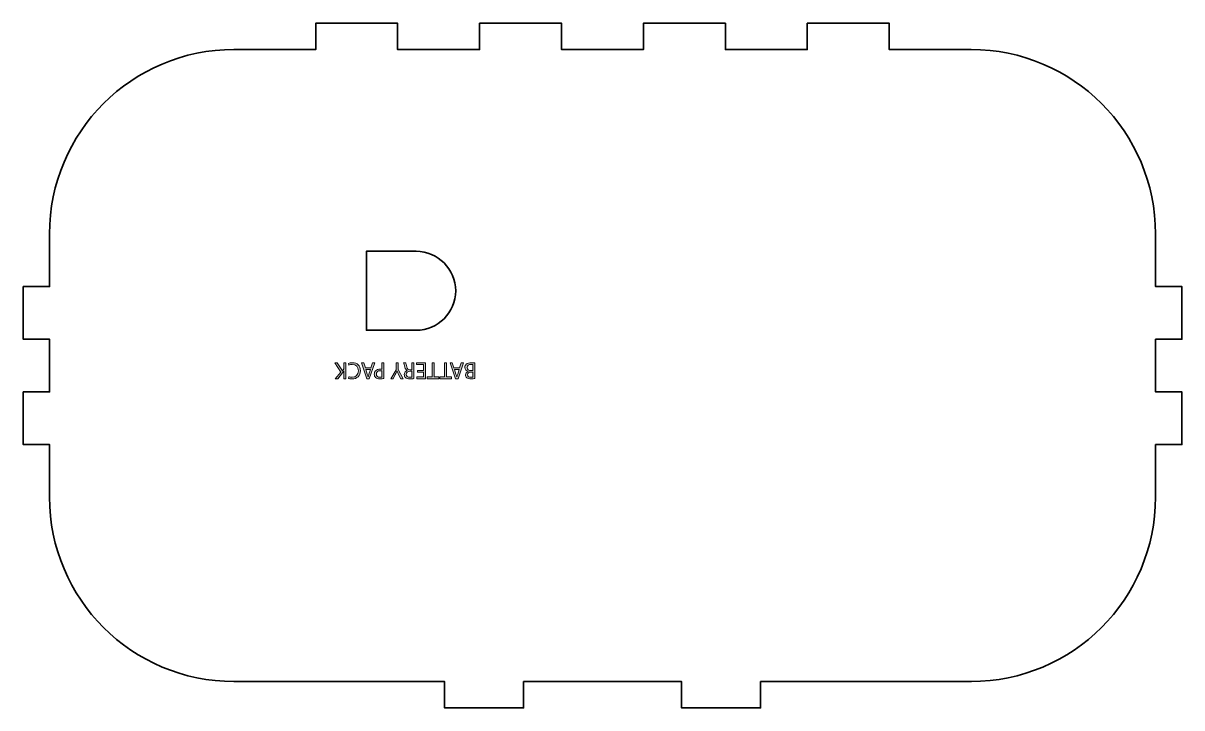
# Model space of a CAD drawing. Header units: inches. Extents: x 7.2 to 23.7, y -15.5 to -0.4.
# Drawn here: x 7.16 to 18.16, y -13.58 to -7.08 of the extents above; entities that cross this region are included whole.
import ezdxf

# ---------------------------------------------------------------- set-up
doc = ezdxf.new("R2010")
doc.units = ezdxf.units.IN
doc.header["$MEASUREMENT"] = 0
doc.layers.add('BOTTOM', color=7, linetype='Continuous')

# ---------------------------------------------------------------- blocks, each defined once
blk = doc.blocks.new('block 3')
at = {"layer": 'BOTTOM', "true_color": 0xffffff}
h = blk.add_hatch(color=7, dxfattribs=at)
h.dxf.hatch_style = 2
edge = h.paths.add_edge_path()
edge.add_spline(control_points=[(10.223, -10.46), (10.223, -10.46), (10.204, -10.46), (10.204, -10.46), (10.204, -10.46), (10.204, -10.387), (10.204, -10.387), (10.204, -10.387), (10.203, -10.387), (10.203, -10.387), (10.199, -10.393), (10.195, -10.398), (10.192, -10.403), (10.192, -10.403), (10.146, -10.46), (10.146, -10.46), (10.146, -10.46), (10.122, -10.46), (10.122, -10.46), (10.122, -10.46), (10.176, -10.396), (10.176, -10.396), (10.176, -10.396), (10.118, -10.31), (10.118, -10.31), (10.118, -10.31), (10.14, -10.31), (10.14, -10.31), (10.14, -10.31), (10.19, -10.383), (10.19, -10.383), (10.19, -10.383), (10.204, -10.367), (10.204, -10.367), (10.204, -10.367), (10.204, -10.31), (10.204, -10.31), (10.204, -10.31), (10.223, -10.31), (10.223, -10.31), (10.223, -10.31), (10.223, -10.46), (10.223, -10.46)], knot_values=[0, 0, 0, 0, 1, 1, 1, 2, 2, 2, 3, 3, 3, 4, 4, 4, 5, 5, 5, 6, 6, 6, 7, 7, 7, 8, 8, 8, 9, 9, 9, 10, 10, 10, 11, 11, 11, 12, 12, 12, 13, 13, 13, 14, 14, 14, 14], degree=3, periodic=1)
h = blk.add_hatch(color=7, dxfattribs=at)
h.dxf.hatch_style = 2
edge = h.paths.add_edge_path()
edge.add_spline(control_points=[(10.248, -10.315), (10.255, -10.311), (10.269, -10.308), (10.287, -10.308), (10.329, -10.308), (10.361, -10.334), (10.361, -10.383), (10.361, -10.43), (10.329, -10.462), (10.283, -10.462), (10.264, -10.462), (10.252, -10.458), (10.247, -10.455), (10.247, -10.455), (10.252, -10.44), (10.252, -10.44), (10.259, -10.443), (10.27, -10.446), (10.282, -10.446), (10.317, -10.446), (10.341, -10.423), (10.341, -10.384), (10.341, -10.347), (10.32, -10.324), (10.283, -10.324), (10.271, -10.324), (10.259, -10.326), (10.252, -10.33), (10.252, -10.33), (10.248, -10.315), (10.248, -10.315)], knot_values=[0, 0, 0, 0, 1, 1, 1, 2, 2, 2, 3, 3, 3, 4, 4, 4, 5, 5, 5, 6, 6, 6, 7, 7, 7, 8, 8, 8, 9, 9, 9, 10, 10, 10, 10], degree=3, periodic=1)
h = blk.add_hatch(color=7, dxfattribs=at)
h.dxf.hatch_style = 2
h.paths.add_polyline_path([(10.461, -10.357), (10.476, -10.31), (10.496, -10.31), (10.445, -10.46), (10.422, -10.46), (10.371, -10.31), (10.392, -10.31), (10.408, -10.357)])
edge = h.paths.add_edge_path()
edge.add_spline(control_points=[(10.412, -10.372), (10.412, -10.372), (10.426, -10.415), (10.426, -10.415), (10.43, -10.425), (10.432, -10.434), (10.434, -10.443), (10.434, -10.443), (10.434, -10.443), (10.434, -10.443), (10.437, -10.434), (10.439, -10.425), (10.442, -10.415), (10.442, -10.415), (10.457, -10.372), (10.457, -10.372), (10.457, -10.372), (10.412, -10.372), (10.412, -10.372)], knot_values=[0, 0, 0, 0, 1, 1, 1, 2, 2, 2, 3, 3, 3, 4, 4, 4, 5, 5, 5, 6, 6, 6, 6], degree=3, periodic=1)
h = blk.add_hatch(color=7, dxfattribs=at)
h.dxf.hatch_style = 2
edge = h.paths.add_edge_path()
edge.add_spline(control_points=[(10.584, -10.458), (10.575, -10.459), (10.563, -10.461), (10.547, -10.461), (10.528, -10.461), (10.514, -10.456), (10.505, -10.448), (10.497, -10.441), (10.492, -10.43), (10.492, -10.417), (10.492, -10.403), (10.496, -10.393), (10.504, -10.385), (10.514, -10.374), (10.531, -10.368), (10.55, -10.368), (10.555, -10.368), (10.561, -10.369), (10.565, -10.37), (10.565, -10.37), (10.565, -10.31), (10.565, -10.31), (10.565, -10.31), (10.584, -10.31), (10.584, -10.31), (10.584, -10.31), (10.584, -10.458), (10.584, -10.458)], knot_values=[0, 0, 0, 0, 1, 1, 1, 2, 2, 2, 3, 3, 3, 4, 4, 4, 5, 5, 5, 6, 6, 6, 7, 7, 7, 8, 8, 8, 9, 9, 9, 9], degree=3, periodic=1)
edge = h.paths.add_edge_path()
edge.add_spline(control_points=[(10.565, -10.386), (10.561, -10.384), (10.556, -10.384), (10.549, -10.384), (10.526, -10.384), (10.512, -10.395), (10.512, -10.416), (10.512, -10.436), (10.526, -10.445), (10.547, -10.445), (10.555, -10.445), (10.562, -10.445), (10.565, -10.444), (10.565, -10.444), (10.565, -10.386), (10.565, -10.386)], knot_values=[0, 0, 0, 0, 1, 1, 1, 2, 2, 2, 3, 3, 3, 4, 4, 4, 5, 5, 5, 5], degree=3, periodic=1)
h = blk.add_hatch(color=7, dxfattribs=at)
h.dxf.hatch_style = 2
edge = h.paths.add_edge_path()
edge.add_spline(control_points=[(10.718, -10.31), (10.718, -10.31), (10.718, -10.373), (10.718, -10.373), (10.718, -10.373), (10.766, -10.46), (10.766, -10.46), (10.766, -10.46), (10.744, -10.46), (10.744, -10.46), (10.744, -10.46), (10.723, -10.418), (10.723, -10.418), (10.717, -10.407), (10.712, -10.398), (10.708, -10.387), (10.708, -10.387), (10.707, -10.387), (10.707, -10.387), (10.703, -10.397), (10.698, -10.407), (10.692, -10.418), (10.692, -10.418), (10.671, -10.46), (10.671, -10.46), (10.671, -10.46), (10.649, -10.46), (10.649, -10.46), (10.649, -10.46), (10.699, -10.374), (10.699, -10.374), (10.699, -10.374), (10.699, -10.31), (10.699, -10.31), (10.699, -10.31), (10.718, -10.31), (10.718, -10.31)], knot_values=[0, 0, 0, 0, 1, 1, 1, 2, 2, 2, 3, 3, 3, 4, 4, 4, 5, 5, 5, 6, 6, 6, 7, 7, 7, 8, 8, 8, 9, 9, 9, 10, 10, 10, 11, 11, 11, 12, 12, 12, 12], degree=3, periodic=1)
h = blk.add_hatch(color=7, dxfattribs=at)
h.dxf.hatch_style = 2
edge = h.paths.add_edge_path()
edge.add_spline(control_points=[(10.869, -10.458), (10.859, -10.46), (10.845, -10.461), (10.832, -10.461), (10.811, -10.461), (10.798, -10.457), (10.788, -10.449), (10.781, -10.442), (10.777, -10.432), (10.777, -10.42), (10.777, -10.4), (10.789, -10.387), (10.805, -10.382), (10.805, -10.382), (10.805, -10.381), (10.805, -10.381), (10.793, -10.377), (10.786, -10.366), (10.783, -10.351), (10.778, -10.33), (10.774, -10.316), (10.771, -10.31), (10.771, -10.31), (10.791, -10.31), (10.791, -10.31), (10.794, -10.314), (10.797, -10.327), (10.801, -10.346), (10.806, -10.366), (10.814, -10.374), (10.831, -10.375), (10.831, -10.375), (10.85, -10.375), (10.85, -10.375), (10.85, -10.375), (10.85, -10.31), (10.85, -10.31), (10.85, -10.31), (10.869, -10.31), (10.869, -10.31), (10.869, -10.31), (10.869, -10.458), (10.869, -10.458)], knot_values=[0, 0, 0, 0, 1, 1, 1, 2, 2, 2, 3, 3, 3, 4, 4, 4, 5, 5, 5, 6, 6, 6, 7, 7, 7, 8, 8, 8, 9, 9, 9, 10, 10, 10, 11, 11, 11, 12, 12, 12, 13, 13, 13, 14, 14, 14, 14], degree=3, periodic=1)
edge = h.paths.add_edge_path()
edge.add_spline(control_points=[(10.85, -10.389), (10.85, -10.389), (10.83, -10.389), (10.83, -10.389), (10.809, -10.389), (10.796, -10.401), (10.796, -10.418), (10.796, -10.437), (10.81, -10.446), (10.83, -10.446), (10.84, -10.446), (10.846, -10.445), (10.85, -10.444), (10.85, -10.444), (10.85, -10.389), (10.85, -10.389)], knot_values=[0, 0, 0, 0, 1, 1, 1, 2, 2, 2, 3, 3, 3, 4, 4, 4, 5, 5, 5, 5], degree=3, periodic=1)
h = blk.add_hatch(color=7, dxfattribs=at)
h.dxf.hatch_style = 2
h.paths.add_polyline_path([(10.901, -10.38), (10.959, -10.38), (10.959, -10.326), (10.894, -10.326), (10.894, -10.31), (10.978, -10.31), (10.978, -10.46), (10.897, -10.46), (10.897, -10.443), (10.959, -10.443), (10.959, -10.396), (10.901, -10.396)])
h = blk.add_hatch(color=7, dxfattribs=at)
h.dxf.hatch_style = 2
h.paths.add_polyline_path([(11.06, -10.443), (11.106, -10.443), (11.106, -10.46), (10.995, -10.46), (10.995, -10.443), (11.041, -10.443), (11.041, -10.31), (11.06, -10.31)])
h = blk.add_hatch(color=7, dxfattribs=at)
h.dxf.hatch_style = 2
h.paths.add_polyline_path([(11.179, -10.443), (11.225, -10.443), (11.225, -10.46), (11.114, -10.46), (11.114, -10.443), (11.16, -10.443), (11.16, -10.31), (11.179, -10.31)])
h = blk.add_hatch(color=7, dxfattribs=at)
h.dxf.hatch_style = 2
h.paths.add_polyline_path([(11.302, -10.357), (11.318, -10.31), (11.338, -10.31), (11.287, -10.46), (11.264, -10.46), (11.212, -10.31), (11.233, -10.31), (11.249, -10.357)])
edge = h.paths.add_edge_path()
edge.add_spline(control_points=[(11.253, -10.372), (11.253, -10.372), (11.268, -10.415), (11.268, -10.415), (11.271, -10.425), (11.273, -10.434), (11.276, -10.443), (11.276, -10.443), (11.276, -10.443), (11.276, -10.443), (11.278, -10.434), (11.281, -10.425), (11.284, -10.415), (11.284, -10.415), (11.298, -10.372), (11.298, -10.372), (11.298, -10.372), (11.253, -10.372), (11.253, -10.372)], knot_values=[0, 0, 0, 0, 1, 1, 1, 2, 2, 2, 3, 3, 3, 4, 4, 4, 5, 5, 5, 6, 6, 6, 6], degree=3, periodic=1)
h = blk.add_hatch(color=7, dxfattribs=at)
h.dxf.hatch_style = 2
edge = h.paths.add_edge_path()
edge.add_spline(control_points=[(11.447, -10.458), (11.438, -10.459), (11.425, -10.461), (11.412, -10.461), (11.392, -10.461), (11.38, -10.457), (11.37, -10.45), (11.363, -10.444), (11.358, -10.435), (11.358, -10.423), (11.358, -10.409), (11.368, -10.396), (11.383, -10.39), (11.383, -10.39), (11.383, -10.39), (11.383, -10.39), (11.369, -10.386), (11.352, -10.375), (11.352, -10.352), (11.352, -10.34), (11.358, -10.33), (11.365, -10.322), (11.376, -10.313), (11.392, -10.308), (11.417, -10.308), (11.43, -10.308), (11.44, -10.309), (11.447, -10.31), (11.447, -10.31), (11.447, -10.458), (11.447, -10.458)], knot_values=[0, 0, 0, 0, 1, 1, 1, 2, 2, 2, 3, 3, 3, 4, 4, 4, 5, 5, 5, 6, 6, 6, 7, 7, 7, 8, 8, 8, 9, 9, 9, 10, 10, 10, 10], degree=3, periodic=1)
edge = h.paths.add_edge_path()
edge.add_spline(control_points=[(11.428, -10.324), (11.424, -10.324), (11.418, -10.324), (11.411, -10.324), (11.391, -10.324), (11.373, -10.331), (11.373, -10.353), (11.373, -10.373), (11.39, -10.382), (11.412, -10.382), (11.412, -10.382), (11.428, -10.382), (11.428, -10.382), (11.428, -10.382), (11.428, -10.324), (11.428, -10.324)], knot_values=[0, 0, 0, 0, 1, 1, 1, 2, 2, 2, 3, 3, 3, 4, 4, 4, 5, 5, 5, 5], degree=3, periodic=1)
edge = h.paths.add_edge_path()
edge.add_spline(control_points=[(11.428, -10.396), (11.428, -10.396), (11.41, -10.396), (11.41, -10.396), (11.39, -10.396), (11.378, -10.407), (11.378, -10.421), (11.378, -10.439), (11.391, -10.446), (11.41, -10.446), (11.419, -10.446), (11.424, -10.445), (11.428, -10.445), (11.428, -10.445), (11.428, -10.396), (11.428, -10.396)], knot_values=[0, 0, 0, 0, 1, 1, 1, 2, 2, 2, 3, 3, 3, 4, 4, 4, 5, 5, 5, 5], degree=3, periodic=1)
at = {"layer": 'BOTTOM', "lineweight": 0}
for points in [[(10.461, -10.357), (10.476, -10.31), (10.496, -10.31), (10.445, -10.46), (10.422, -10.46), (10.371, -10.31), (10.392, -10.31), (10.408, -10.357), (10.461, -10.357)], [(10.901, -10.38), (10.959, -10.38), (10.959, -10.326), (10.894, -10.326), (10.894, -10.31), (10.978, -10.31), (10.978, -10.46), (10.897, -10.46), (10.897, -10.443), (10.959, -10.443), (10.959, -10.396), (10.901, -10.396), (10.901, -10.38)], [(11.06, -10.443), (11.106, -10.443), (11.106, -10.46), (10.995, -10.46), (10.995, -10.443), (11.041, -10.443), (11.041, -10.31), (11.06, -10.31), (11.06, -10.443)], [(11.179, -10.443), (11.225, -10.443), (11.225, -10.46), (11.114, -10.46), (11.114, -10.443), (11.16, -10.443), (11.16, -10.31), (11.179, -10.31), (11.179, -10.443)], [(11.302, -10.357), (11.318, -10.31), (11.338, -10.31), (11.287, -10.46), (11.264, -10.46), (11.212, -10.31), (11.233, -10.31), (11.249, -10.357), (11.302, -10.357)]]:
    blk.add_lwpolyline(points, dxfattribs=at)
for points, knots in [([(10.223, -10.46), (10.223, -10.46), (10.204, -10.46), (10.204, -10.46), (10.204, -10.46), (10.204, -10.387), (10.204, -10.387), (10.204, -10.387), (10.203, -10.387), (10.203, -10.387), (10.199, -10.393), (10.195, -10.398), (10.192, -10.403), (10.192, -10.403), (10.146, -10.46), (10.146, -10.46), (10.146, -10.46), (10.122, -10.46), (10.122, -10.46), (10.122, -10.46), (10.176, -10.396), (10.176, -10.396), (10.176, -10.396), (10.118, -10.31), (10.118, -10.31), (10.118, -10.31), (10.14, -10.31), (10.14, -10.31), (10.14, -10.31), (10.19, -10.383), (10.19, -10.383), (10.19, -10.383), (10.204, -10.367), (10.204, -10.367), (10.204, -10.367), (10.204, -10.31), (10.204, -10.31), (10.204, -10.31), (10.223, -10.31), (10.223, -10.31), (10.223, -10.31), (10.223, -10.46), (10.223, -10.46)], [0, 0, 0, 0, 1, 1, 1, 2, 2, 2, 3, 3, 3, 4, 4, 4, 5, 5, 5, 6, 6, 6, 7, 7, 7, 8, 8, 8, 9, 9, 9, 10, 10, 10, 11, 11, 11, 12, 12, 12, 13, 13, 13, 14, 14, 14, 14]), ([(10.248, -10.315), (10.255, -10.311), (10.269, -10.308), (10.287, -10.308), (10.329, -10.308), (10.361, -10.334), (10.361, -10.383), (10.361, -10.43), (10.329, -10.462), (10.283, -10.462), (10.264, -10.462), (10.252, -10.458), (10.247, -10.455), (10.247, -10.455), (10.252, -10.44), (10.252, -10.44), (10.259, -10.443), (10.27, -10.446), (10.282, -10.446), (10.317, -10.446), (10.341, -10.423), (10.341, -10.384), (10.341, -10.347), (10.32, -10.324), (10.283, -10.324), (10.271, -10.324), (10.259, -10.326), (10.252, -10.33), (10.252, -10.33), (10.248, -10.315), (10.248, -10.315)], [0, 0, 0, 0, 1, 1, 1, 2, 2, 2, 3, 3, 3, 4, 4, 4, 5, 5, 5, 6, 6, 6, 7, 7, 7, 8, 8, 8, 9, 9, 9, 10, 10, 10, 10]), ([(10.584, -10.458), (10.575, -10.459), (10.563, -10.461), (10.547, -10.461), (10.528, -10.461), (10.514, -10.456), (10.505, -10.448), (10.497, -10.441), (10.492, -10.43), (10.492, -10.417), (10.492, -10.403), (10.496, -10.393), (10.504, -10.385), (10.514, -10.374), (10.531, -10.368), (10.55, -10.368), (10.555, -10.368), (10.561, -10.369), (10.565, -10.37), (10.565, -10.37), (10.565, -10.31), (10.565, -10.31), (10.565, -10.31), (10.584, -10.31), (10.584, -10.31), (10.584, -10.31), (10.584, -10.458), (10.584, -10.458)], [0, 0, 0, 0, 1, 1, 1, 2, 2, 2, 3, 3, 3, 4, 4, 4, 5, 5, 5, 6, 6, 6, 7, 7, 7, 8, 8, 8, 9, 9, 9, 9]), ([(10.718, -10.31), (10.718, -10.31), (10.718, -10.373), (10.718, -10.373), (10.718, -10.373), (10.766, -10.46), (10.766, -10.46), (10.766, -10.46), (10.744, -10.46), (10.744, -10.46), (10.744, -10.46), (10.723, -10.418), (10.723, -10.418), (10.717, -10.407), (10.712, -10.398), (10.708, -10.387), (10.708, -10.387), (10.707, -10.387), (10.707, -10.387), (10.703, -10.397), (10.698, -10.407), (10.692, -10.418), (10.692, -10.418), (10.671, -10.46), (10.671, -10.46), (10.671, -10.46), (10.649, -10.46), (10.649, -10.46), (10.649, -10.46), (10.699, -10.374), (10.699, -10.374), (10.699, -10.374), (10.699, -10.31), (10.699, -10.31), (10.699, -10.31), (10.718, -10.31), (10.718, -10.31)], [0, 0, 0, 0, 1, 1, 1, 2, 2, 2, 3, 3, 3, 4, 4, 4, 5, 5, 5, 6, 6, 6, 7, 7, 7, 8, 8, 8, 9, 9, 9, 10, 10, 10, 11, 11, 11, 12, 12, 12, 12]), ([(10.869, -10.458), (10.859, -10.46), (10.845, -10.461), (10.832, -10.461), (10.811, -10.461), (10.798, -10.457), (10.788, -10.449), (10.781, -10.442), (10.777, -10.432), (10.777, -10.42), (10.777, -10.4), (10.789, -10.387), (10.805, -10.382), (10.805, -10.382), (10.805, -10.381), (10.805, -10.381), (10.793, -10.377), (10.786, -10.366), (10.783, -10.351), (10.778, -10.33), (10.774, -10.316), (10.771, -10.31), (10.771, -10.31), (10.791, -10.31), (10.791, -10.31), (10.794, -10.314), (10.797, -10.327), (10.801, -10.346), (10.806, -10.366), (10.814, -10.374), (10.831, -10.375), (10.831, -10.375), (10.85, -10.375), (10.85, -10.375), (10.85, -10.375), (10.85, -10.31), (10.85, -10.31), (10.85, -10.31), (10.869, -10.31), (10.869, -10.31), (10.869, -10.31), (10.869, -10.458), (10.869, -10.458)], [0, 0, 0, 0, 1, 1, 1, 2, 2, 2, 3, 3, 3, 4, 4, 4, 5, 5, 5, 6, 6, 6, 7, 7, 7, 8, 8, 8, 9, 9, 9, 10, 10, 10, 11, 11, 11, 12, 12, 12, 13, 13, 13, 14, 14, 14, 14]), ([(11.447, -10.458), (11.438, -10.459), (11.425, -10.461), (11.412, -10.461), (11.392, -10.461), (11.38, -10.457), (11.37, -10.45), (11.363, -10.444), (11.358, -10.435), (11.358, -10.423), (11.358, -10.409), (11.368, -10.396), (11.383, -10.39), (11.383, -10.39), (11.383, -10.39), (11.383, -10.39), (11.369, -10.386), (11.352, -10.375), (11.352, -10.352), (11.352, -10.34), (11.358, -10.33), (11.365, -10.322), (11.376, -10.313), (11.392, -10.308), (11.417, -10.308), (11.43, -10.308), (11.44, -10.309), (11.447, -10.31), (11.447, -10.31), (11.447, -10.458), (11.447, -10.458)], [0, 0, 0, 0, 1, 1, 1, 2, 2, 2, 3, 3, 3, 4, 4, 4, 5, 5, 5, 6, 6, 6, 7, 7, 7, 8, 8, 8, 9, 9, 9, 10, 10, 10, 10]), ([(11.428, -10.324), (11.424, -10.324), (11.418, -10.324), (11.411, -10.324), (11.391, -10.324), (11.373, -10.331), (11.373, -10.353), (11.373, -10.373), (11.39, -10.382), (11.412, -10.382), (11.412, -10.382), (11.428, -10.382), (11.428, -10.382), (11.428, -10.382), (11.428, -10.324), (11.428, -10.324)], [0, 0, 0, 0, 1, 1, 1, 2, 2, 2, 3, 3, 3, 4, 4, 4, 5, 5, 5, 5]), ([(10.412, -10.372), (10.412, -10.372), (10.426, -10.415), (10.426, -10.415), (10.43, -10.425), (10.432, -10.434), (10.434, -10.443), (10.434, -10.443), (10.434, -10.443), (10.434, -10.443), (10.437, -10.434), (10.439, -10.425), (10.442, -10.415), (10.442, -10.415), (10.457, -10.372), (10.457, -10.372), (10.457, -10.372), (10.412, -10.372), (10.412, -10.372)], [0, 0, 0, 0, 1, 1, 1, 2, 2, 2, 3, 3, 3, 4, 4, 4, 5, 5, 5, 6, 6, 6, 6]), ([(10.565, -10.386), (10.561, -10.384), (10.556, -10.384), (10.549, -10.384), (10.526, -10.384), (10.512, -10.395), (10.512, -10.416), (10.512, -10.436), (10.526, -10.445), (10.547, -10.445), (10.555, -10.445), (10.562, -10.445), (10.565, -10.444), (10.565, -10.444), (10.565, -10.386), (10.565, -10.386)], [0, 0, 0, 0, 1, 1, 1, 2, 2, 2, 3, 3, 3, 4, 4, 4, 5, 5, 5, 5]), ([(10.85, -10.389), (10.85, -10.389), (10.83, -10.389), (10.83, -10.389), (10.809, -10.389), (10.796, -10.401), (10.796, -10.418), (10.796, -10.437), (10.81, -10.446), (10.83, -10.446), (10.84, -10.446), (10.846, -10.445), (10.85, -10.444), (10.85, -10.444), (10.85, -10.389), (10.85, -10.389)], [0, 0, 0, 0, 1, 1, 1, 2, 2, 2, 3, 3, 3, 4, 4, 4, 5, 5, 5, 5]), ([(11.253, -10.372), (11.253, -10.372), (11.268, -10.415), (11.268, -10.415), (11.271, -10.425), (11.273, -10.434), (11.276, -10.443), (11.276, -10.443), (11.276, -10.443), (11.276, -10.443), (11.278, -10.434), (11.281, -10.425), (11.284, -10.415), (11.284, -10.415), (11.298, -10.372), (11.298, -10.372), (11.298, -10.372), (11.253, -10.372), (11.253, -10.372)], [0, 0, 0, 0, 1, 1, 1, 2, 2, 2, 3, 3, 3, 4, 4, 4, 5, 5, 5, 6, 6, 6, 6]), ([(11.428, -10.396), (11.428, -10.396), (11.41, -10.396), (11.41, -10.396), (11.39, -10.396), (11.378, -10.407), (11.378, -10.421), (11.378, -10.439), (11.391, -10.446), (11.41, -10.446), (11.419, -10.446), (11.424, -10.445), (11.428, -10.445), (11.428, -10.445), (11.428, -10.396), (11.428, -10.396)], [0, 0, 0, 0, 1, 1, 1, 2, 2, 2, 3, 3, 3, 4, 4, 4, 5, 5, 5, 5])]:
    blk.add_open_spline(points, degree=3, knots=knots, dxfattribs=at)
blk = doc.blocks.new('block 2')
at = {"layer": 'BOTTOM'}
blk.add_blockref('block 3', (0, 0), dxfattribs=at)

msp = doc.modelspace()

# ---------------------------------------------------------------- linework, layer by layer
at = {"layer": 'BOTTOM', "color": 1, "lineweight": 35, "true_color": 0xff0000}
for points, knots in [([(17.909, -11.584), (17.909, -12.55), (17.125, -13.334), (16.159, -13.334), (16.159, -13.334), (16.159, -13.334), (16.159, -13.334), (16.159, -13.334), (14.159, -13.334), (14.159, -13.334), (14.159, -13.334), (14.159, -13.584), (14.159, -13.584), (14.159, -13.584), (13.409, -13.584), (13.409, -13.584), (13.409, -13.584), (13.409, -13.334), (13.409, -13.334), (13.409, -13.334), (11.909, -13.334), (11.909, -13.334), (11.909, -13.334), (11.909, -13.584), (11.909, -13.584), (11.909, -13.584), (11.159, -13.584), (11.159, -13.584), (11.159, -13.584), (11.159, -13.334), (11.159, -13.334), (11.159, -13.334), (9.159, -13.334), (9.159, -13.334), (8.193, -13.334), (7.409, -12.55), (7.409, -11.584), (7.409, -11.584), (7.409, -11.084), (7.409, -11.084), (7.409, -11.084), (7.159, -11.084), (7.159, -11.084), (7.159, -11.084), (7.159, -10.584), (7.159, -10.584), (7.159, -10.584), (7.409, -10.584), (7.409, -10.584), (7.409, -10.584), (7.409, -10.084), (7.409, -10.084), (7.409, -10.084), (7.159, -10.084), (7.159, -10.084), (7.159, -10.084), (7.159, -9.584), (7.159, -9.584), (7.159, -9.584), (7.409, -9.584), (7.409, -9.584), (7.409, -9.584), (7.409, -9.084), (7.409, -9.084), (7.409, -8.118), (8.193, -7.334), (9.159, -7.334), (9.159, -7.334), (9.159, -7.334), (9.159, -7.334), (9.159, -7.334), (9.937, -7.334), (9.937, -7.334), (9.937, -7.334), (9.937, -7.084), (9.937, -7.084), (9.937, -7.084), (10.714, -7.084), (10.714, -7.084), (10.714, -7.084), (10.714, -7.334), (10.714, -7.334), (10.714, -7.334), (11.492, -7.334), (11.492, -7.334), (11.492, -7.334), (11.492, -7.084), (11.492, -7.084), (11.492, -7.084), (12.27, -7.084), (12.27, -7.084), (12.27, -7.084), (12.27, -7.334), (12.27, -7.334), (12.27, -7.334), (13.048, -7.334), (13.048, -7.334), (13.048, -7.334), (13.048, -7.084), (13.048, -7.084), (13.048, -7.084), (13.826, -7.084), (13.826, -7.084), (13.826, -7.084), (13.826, -7.334), (13.826, -7.334), (13.826, -7.334), (14.603, -7.334), (14.603, -7.334), (14.603, -7.334), (14.603, -7.084), (14.603, -7.084), (14.603, -7.084), (15.381, -7.084), (15.381, -7.084), (15.381, -7.084), (15.381, -7.334), (15.381, -7.334), (15.381, -7.334), (16.159, -7.334), (16.159, -7.334), (17.125, -7.334), (17.909, -8.118), (17.909, -9.084), (17.909, -9.084), (17.909, -9.584), (17.909, -9.584), (17.909, -9.584), (18.159, -9.584), (18.159, -9.584), (18.159, -9.584), (18.159, -10.084), (18.159, -10.084), (18.159, -10.084), (17.909, -10.084), (17.909, -10.084), (17.909, -10.084), (17.909, -10.584), (17.909, -10.584), (17.909, -10.584), (18.159, -10.584), (18.159, -10.584), (18.159, -10.584), (18.159, -11.084), (18.159, -11.084), (18.159, -11.084), (17.909, -11.084), (17.909, -11.084), (17.909, -11.084), (17.909, -11.584), (17.909, -11.584)], [0, 0, 0, 0, 1, 1, 1, 2, 2, 2, 3, 3, 3, 4, 4, 4, 5, 5, 5, 6, 6, 6, 7, 7, 7, 8, 8, 8, 9, 9, 9, 10, 10, 10, 11, 11, 11, 12, 12, 12, 13, 13, 13, 14, 14, 14, 15, 15, 15, 16, 16, 16, 17, 17, 17, 18, 18, 18, 19, 19, 19, 20, 20, 20, 21, 21, 21, 22, 22, 22, 23, 23, 23, 24, 24, 24, 25, 25, 25, 26, 26, 26, 27, 27, 27, 28, 28, 28, 29, 29, 29, 30, 30, 30, 31, 31, 31, 32, 32, 32, 33, 33, 33, 34, 34, 34, 35, 35, 35, 36, 36, 36, 37, 37, 37, 38, 38, 38, 39, 39, 39, 40, 40, 40, 41, 41, 41, 42, 42, 42, 43, 43, 43, 44, 44, 44, 45, 45, 45, 46, 46, 46, 47, 47, 47, 48, 48, 48, 49, 49, 49, 50, 50, 50, 50]), ([(10.89, -9.25), (10.887, -9.25), (10.884, -9.25), (10.882, -9.25), (10.882, -9.25), (10.882, -9.25), (10.882, -9.25), (10.882, -9.25), (10.417, -9.25), (10.417, -9.25), (10.417, -9.25), (10.417, -10), (10.417, -10), (10.417, -10), (10.882, -10), (10.882, -10), (10.882, -10), (10.882, -10), (10.882, -10), (10.884, -10), (10.887, -10), (10.89, -10), (11.097, -10), (11.265, -9.832), (11.265, -9.625), (11.265, -9.418), (11.097, -9.25), (10.89, -9.25)], [0, 0, 0, 0, 1, 1, 1, 2, 2, 2, 3, 3, 3, 4, 4, 4, 5, 5, 5, 6, 6, 6, 7, 7, 7, 8, 8, 8, 9, 9, 9, 9])]:
    msp.add_open_spline(points, degree=3, knots=knots, dxfattribs=at)

# ---------------------------------------------------------------- block references
at = {"layer": 'BOTTOM'}
msp.add_blockref('block 2', (0, 0), dxfattribs=at)

doc.saveas('drawing.dxf')
